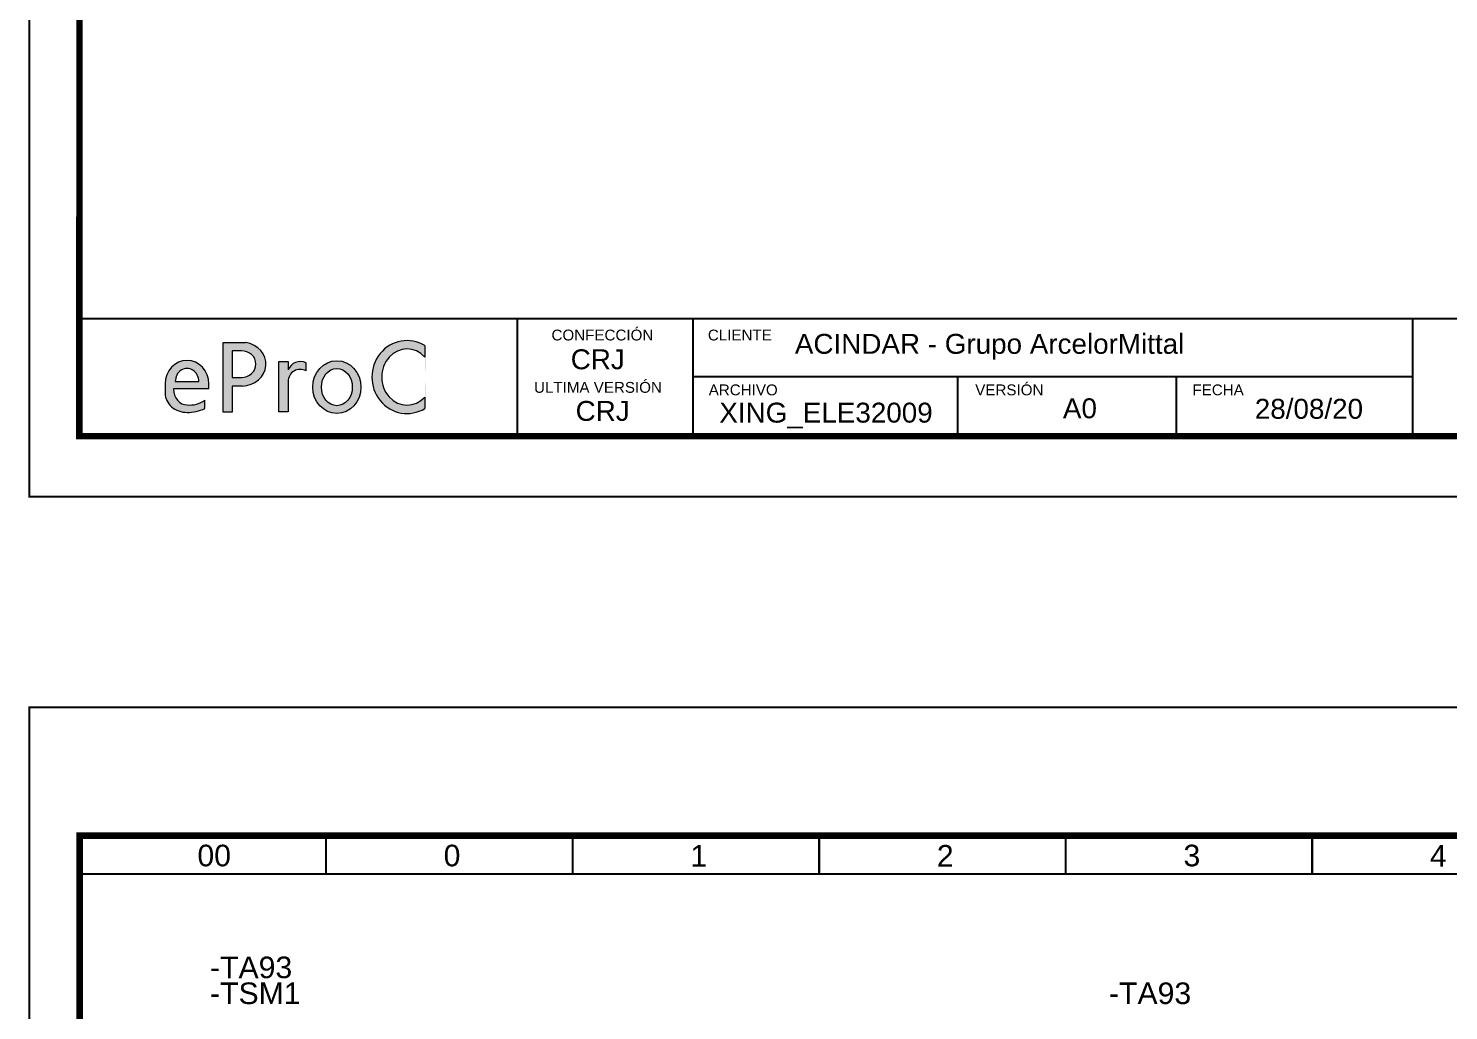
# Model space of a CAD drawing. Header units: millimetres. Extents: x 0 to 14510, y -7775 to 297.
# Drawn here: x 389.8 to 554.2, y -2408.9 to -2295.2 of the extents above; entities that cross this region are included whole.
import ezdxf
from ezdxf.enums import TextEntityAlignment as Align

# ---------------------------------------------------------------- set-up
doc = ezdxf.new("R2010")
doc.units = ezdxf.units.MM
for name, color, linetype, lineweight in [('Cables eProC', 81, 'Continuous', 25), ('eProC - L2', 41, 'Continuous', 20), ('Textos eProC', 41, 'Continuous', 25)]:
    doc.layers.add(name, color=color, linetype=linetype, lineweight=lineweight)
doc.styles.get("Standard").update_dxf_attribs({"font": 'arial.ttf'})

# ---------------------------------------------------------------- blocks, each defined once
blk = doc.blocks.new('eProC - Rótulo')
at = {"layer": 'eProC - L2', "lineweight": 0}
h = blk.add_hatch(color=256, dxfattribs=at)
h.dxf.hatch_style = 1
edge = h.paths.add_edge_path()
edge.add_ellipse((18.25213672028826, -196.9261742999511), major_axis=(0, 2.69398394157768), ratio=0.9394639537380453, start_angle=270, end_angle=450)
edge.add_line((15.721235915227, -196.9261742999488), (15.721235915227, -198.0262406689194))
edge.add_ellipse((18.25213672028826, -198.0262406689176), major_axis=(-2.530900805061371, 0), ratio=0.8765219452336325, start_angle=0, end_angle=90.00000003045925)
edge.add_arc((18.27335383050047, -195.5607843947532), 4.683894425901206, 269.7404606443341, 295.7776069626162)
edge.add_line((20.31028205640587, -199.7785788889764), (20.29822599010674, -198.8274645321544))
edge.add_arc((18.53107238730183, -196.3659306924278), 3.030178328089625, 264.718299702173, 305.6748497988437, ccw=False)
edge.add_ellipse((18.25213672028826, -197.5293953656246), major_axis=(0, -1.853847971147125), ratio=0.8438195784126398, start_angle=270, end_angle=360, ccw=False)
edge.add_line((16.68782350683375, -197.5293953656246), (20.78303752534953, -197.5293953656246))
edge.add_line((20.78303752534953, -197.5293953656246), (20.78303752534964, -196.9261742999511))
edge = h.paths.add_edge_path(flags=16)
edge.add_line((19.61407906036493, -196.6747056132363), (16.8901943802116, -196.6747056132363))
edge.add_ellipse((18.25213672028826, -196.6524970348587), major_axis=(0, 1.493762606582783), ratio=0.9118536529786326, start_angle=269.14812120263406, end_angle=450.85187879736594, ccw=False)
edge = h.paths.add_edge_path()
edge.add_ellipse((24.53606879678694, -194.6480166949741), major_axis=(2.859551306712874, 0), ratio=0.8879042817777737, start_angle=271.7431843167558, end_angle=440.0131197538371)
edge.add_line((25.03197981647497, -192.1474811884746), (22.43893209419025, -192.1474811884746))
edge.add_line((22.43893209419025, -192.1474811884746), (22.43893209419025, -197.188480772912))
edge.add_line((22.43893209419025, -197.188480772912), (22.43893209419025, -200.2321034925712))
edge.add_line((22.43893209419025, -200.2321034925712), (23.45480529619465, -200.2321034925712))
edge.add_line((23.45480529619465, -200.2321034925712), (23.45480529619465, -197.1858495332467))
edge.add_line((23.45480529619465, -197.1858495332467), (24.62305523908697, -197.1858495332467))
edge = h.paths.add_edge_path(flags=16)
edge.add_line((23.45480529619465, -196.1897923405218), (23.45480529619465, -193.1062410494224))
edge.add_line((23.45480529619465, -193.1062410494224), (24.53606879676522, -193.1062410494224))
edge.add_ellipse((24.53606879678694, -194.6480166949741), major_axis=(1.681458667494562, 0), ratio=0.9169274721736568, start_angle=270, end_angle=450, ccw=False)
edge.add_line((24.53606879683048, -196.1897923405218), (23.45480529619465, -196.1897923405218))
h.paths.add_polyline_path([(28.88337502731326, -200.1686943225809), (29.96274090268548, -200.1686943225809), (29.96274090268548, -196.6621550902314, -0.5790308252155739), (32.03007794970472, -195.4418327159001), (32.03007794970472, -194.4851599634876, 0.4270023526849942), (29.96274090268548, -195.3092403231453), (29.96274090268548, -194.3667890582274), (28.88337502731326, -194.3667890582274)])
edge = h.paths.add_edge_path()
edge.add_ellipse((35.59266709558801, -197.314602608275), major_axis=(0, 3.050109259531877), ratio=0.9167500623092966, start_angle=0, end_angle=360)
edge = h.paths.add_edge_path(flags=16)
edge.add_ellipse((35.59266709558801, -197.314602608275), major_axis=(0, 2.152249407964542), ratio=0.8331707360348017, start_angle=0, end_angle=360)
edge = h.paths.add_edge_path()
edge.add_ellipse((43.71944930917152, -196.1511172593932), major_axis=(0, -3.250497670981453), ratio=0.9018554990975474, start_angle=135.331656941236, end_angle=404.668343058764, ccw=False)
edge.add_line((45.78028465666421, -193.8394023104156), (45.78028465666421, -192.5089534251097))
edge.add_ellipse((43.71944930917152, -196.1511172593932), major_axis=(0, -4.224315765563161), ratio=0.963019127378297, start_angle=149.5633998648684, end_angle=390.4366001351317)
edge.add_line((45.78028465666421, -199.7932810936768), (45.78028465666421, -198.4628322083709))
at = {"layer": 'eProC - L2', "lineweight": 5, "const_width": 0.233}
for points in [[(0, 0), (297, 0), (297, -210.0000000000002), (0, -210), (0, 0)], [(5.783499999999549, -189.4009999999998), (291.2164999999995, -189.4009999999998)], [(56.47486139750822, -202.9226231724861), (56.47486139750822, -189.3236231724859)], [(76.84365215121034, -202.9226231724861), (76.84365215121034, -189.3236231724859)], [(160.1370160879637, -203), (160.1370160879637, -189.4009999999998)], [(76.84365215121034, -196.123123172486), (160.1370160879637, -196.123123172486)], [(107.4632783138395, -202.9226231724861), (107.4632783138395, -196.123123172486)], [(132.7952386088173, -202.9226231724861), (132.7952386088173, -196.123123172486)]]:
    blk.add_lwpolyline(points, dxfattribs=at)
at = {"layer": 'eProC - L2', "lineweight": 40, "const_width": 0.75}
blk.add_lwpolyline([(5.783499999999549, -203), (291.2505000000001, -203), (291.2850000000003, -14.87246776690426), (5.817999999999756, -14.87246776690426)], close=True, dxfattribs=at)
at = {"layer": 'eProC - L2', "lineweight": 5, "const_width": 0.233}
for points in [[(34.34049999999991, -19.30656616285751), (5.783499999999663, -19.30656616285751), (5.783499999999549, -14.87246776690426), (34.34049999999979, -14.87246776690426)], [(62.89750000000026, -19.30656616285751), (34.34050000000002, -19.30656616285751), (34.34049999999979, -14.87246776690426), (62.89750000000004, -14.87246776690426)], [(91.4375, -19.30656616285796), (62.88049999999976, -19.30656616285796), (62.88049999999976, -14.87246776690426), (91.4375, -14.87246776690426)], [(119.9608131526145, -19.30656616285796), (91.40381315261425, -19.30656616285796), (91.40381315261413, -14.87246776690472), (119.9608131526143, -14.87246776690472)], [(148.517813152615, -19.30656616285796), (119.9608131526147, -19.30656616285796), (119.9608131526143, -14.87246776690472), (148.5178131526145, -14.87246776690472)], [(177.0578131526145, -19.30656616285842), (148.5008131526142, -19.30656616285842), (148.5008131526142, -14.87246776690472), (177.0578131526145, -14.87246776690472)]]:
    blk.add_lwpolyline(points, close=True, dxfattribs=at)
at = {"layer": 'eProC - L2', "lineweight": 0}
for points in [[(22.43893209419025, -197.188480772912), (22.43893209419025, -192.1474811884746), (25.03197981648179, -192.1474811884746)], [(23.45480529619465, -197.188480772912), (23.45480529619465, -200.2321034925712), (22.43893209419025, -200.2321034925712), (22.43893209419025, -192.1474811884746), (23.45480529619465, -192.1474811884746)], [(23.45480529619465, -193.1062410494224), (23.45480529619465, -196.1897923405218)], [(24.5360687967883, -193.1062410494224), (23.45480529619465, -193.1062410494224), (23.45480529619465, -196.1897923405218), (24.5360687967883, -196.1897923405218)], [(45.78028465666421, -192.5089534251097), (45.78028465666421, -193.8394023104156)], [(29.96274090268548, -196.6284768904829), (29.96274090268548, -200.1686943225809), (28.88337502731326, -200.1686943225809), (28.88337502731326, -194.3667890582274), (29.96274090268548, -194.3667890582274), (29.96274090268548, -195.3092403231431)], [(32.03007794970472, -195.4418327159001), (32.03007794970472, -194.4851599634871)], [(15.721235915227, -196.9261742999511), (15.721235915227, -198.0262406689176)], [(16.89019438021217, -196.6747056132363), (19.61407906036425, -196.6747056132363)], [(20.78303752534953, -197.5293953656246), (20.78303752534953, -196.9261742999511)], [(24.62305523906866, -197.1858495332467), (23.45480529619465, -197.1858495332467)], [(20.78303752534953, -197.5293953656246), (16.68782350683296, -197.5293953656246)], [(20.31028205640587, -199.7785788889755), (20.29822599010674, -198.8274645321535)], [(45.78028465666421, -198.4628322083713), (45.78028465666421, -199.7932810936768)]]:
    blk.add_lwpolyline(points, dxfattribs=at)
for centre, radius, start, end in [((31.34663979589845, -196.6453159903344), 1.384001337398694, 60.40847701888465, 180.6971331110832), ((31.39091835090221, -195.8868887166072), 1.540574078083927, 65.48798580094844, 157.9783705209563), ((18.53107238730195, -196.3659306924278), 3.030178328089643, 264.7182996994936, 305.674849798842), ((18.27335383050047, -195.5607843947532), 4.683894425901305, 269.7404606254545, 295.7776069626336)]:
    blk.add_arc(centre, radius, start, end, dxfattribs=at)
for centre, major_axis, ratio, start_param, end_param in [((24.53606879678694, -194.6480166949741), (2.859551306712874, 0), 0.8879042817777737, 4.742813286181207, 7.679677691676559), ((43.71944930917152, -196.1511172593932), (0, -4.224315765563161), 0.963019127378297, 2.610373768118795, 6.814404192650585), ((24.53606879678694, -194.6480166949741), (1.681458667494562, 0), 0.9169274721736568, 4.71238898038469, 7.853981633974483), ((43.71944930917152, -196.1511172593932), (0, -3.250497670981453), 0.9018554990975474, 2.361982995804007, 7.062794964965373), ((18.25213672028826, -196.9261742999511), (0, 2.69398394157768), 0.9394639537380453, 4.71238898038469, 7.853981633974483), ((18.25213672028826, -196.6524970348587), (0, 1.493762606582783), 0.9118536529786326, 4.697520890542724, 7.868849723816449), ((18.25213672028826, -198.0262406689176), (-2.530900805061371, 0), 0.8765219452336325, 0, 1.570796327326511), ((18.25213672028826, -197.5293953656246), (0, -1.853847971147125), 0.8438195784126398, 4.71238898038469, 6.283185307179586)]:
    blk.add_ellipse(centre, major_axis=major_axis, ratio=ratio, start_param=start_param, end_param=end_param, dxfattribs=at)
for major_axis, ratio in [((0, 3.050109259531877), 0.9167500623092966), ((0, 2.152249407964542), 0.8331707360348017)]:
    blk.add_ellipse((35.59266709558801, -197.314602608275), major_axis=major_axis, ratio=ratio, dxfattribs=at)
at = {"layer": 'eProC - L2', "lineweight": 20, "char_height": 2.5, "attachment_point": 7}
for s, insert in [('{\\fArial|b0|i0|c0|p18;00}', (19.45209767577444, -18.45176193203861)), ('{\\fArial|b0|i0|c0|p18;0}', (47.95841082838848, -18.45176193204053)), ('{\\fArial|b0|i0|c0|p18;1}', (76.51541082838872, -18.45176193203906)), ('{\\fArial|b0|i0|c0|p18;2}', (105.0554108283887, -18.45176193203906)), ('{\\fArial|b0|i0|c0|p18;3}', (133.6124108283885, -18.45176193203906)), ('{\\fArial|b0|i0|c0|p18;4}', (162.1354108283886, -18.45176193203906))]:
    blk.add_mtext(s, dxfattribs=dict(at, insert=insert))
at = {"layer": 'eProC - L2', "attachment_point": 7}
for s, insert, char_height in [('{\\fArial|b0|i0|c0|p18;CONFECCIÓN }', (60.44413231986846, -191.9323770540059), 1.255239842187869), ('{\\fArial|b0|i0|c0|p18;CLIENTE}', (78.54848969712793, -191.9323770540059), 1.255239842187869), ('{\\fArial|b0|i0|c0|p18;ACINDAR - Grupo ArcelorMittal}', (88.62083612340257, -194.1530265221377), 2.305149634601388), ('{\\fArial|b0|i0|c0|p18;CRJ}', (62.66984818896753, -195.2786288782686), 2.305149634601388), ('{\\fArial|b0|i0|c0|p18;ULTIMA VERSIÓN}', (58.41840193245116, -197.989487357172), 1.255239842187869), ('{\\fArial|b0|i0|c0|p18;ARCHIVO}', (78.64627760704661, -198.2800028847432), 1.255239842187869), ('{\\fArial|b0|i0|c0|p18;VERSIÓN}', (109.503126452717, -198.2800028847432), 1.255239842187869), ('{\\fArial|b0|i0|c0|p18;FECHA}', (134.6501022744314, -198.2800028847432), 1.255239842187869), ('{\\fArial|b0|i0|c0|p18;CRJ}', (63.23684171670493, -201.2539878171506), 2.305149634601388), ('{\\fArial|b0|i0|c0|p18;A0}', (119.6550813409899, -200.9525265221378), 2.305149634601388), ('{\\fArial|b0|i0|c0|p18;28/08/20}', (141.867730192314, -201.0108573813513), 2.305149634601388), ('{\\fArial|b0|i0|c0|p18;XING_ELE32009}', (79.87327899639467, -202.087657779754), 2.305149634601388)]:
    blk.add_mtext(s, dxfattribs=dict(at, insert=insert, char_height=char_height))
at = {"layer": 'eProC - L2'}
for tag, p in [('GR', (284.9388241817146, -193.1055635700077)), ('PG', (284.9388241817146, -198.932405996431))]:
    blk.add_attdef(tag, text='', height=3, dxfattribs=at).set_placement(p, align=Align.MIDDLE)
blk.add_attdef('DESCRIPCIÓN', text='', height=1.8, dxfattribs=at).set_placement((216.3124805672701, -199.6093158954159), align=Align.CENTER)

msp = doc.modelspace()

# ---------------------------------------------------------------- block references
at = {"layer": 'Cables eProC'}
for p in [(389.9189344453871, -2139.409849186785), (389.9189344453871, -2373.781469838462)]:
    msp.add_blockref('eProC - Rótulo', p, dxfattribs=at)

# ---------------------------------------------------------------- texts
at = {"layer": 'Textos eProC', "char_height": 2.5, "attachment_point": 7}
for s, insert in [('-TA93', (410.8359350323572, -2405.183340932724)), ('-TSM1', (410.8359350323572, -2408.178570535857)), ('-TA93', (514.9121957039297, -2408.178570535845))]:
    msp.add_mtext_dynamic_manual_height_columns(s, width=18.31215520775731, gutter_width=12.5, heights=[0], dxfattribs=dict(at, insert=insert))

doc.saveas('drawing.dxf')
